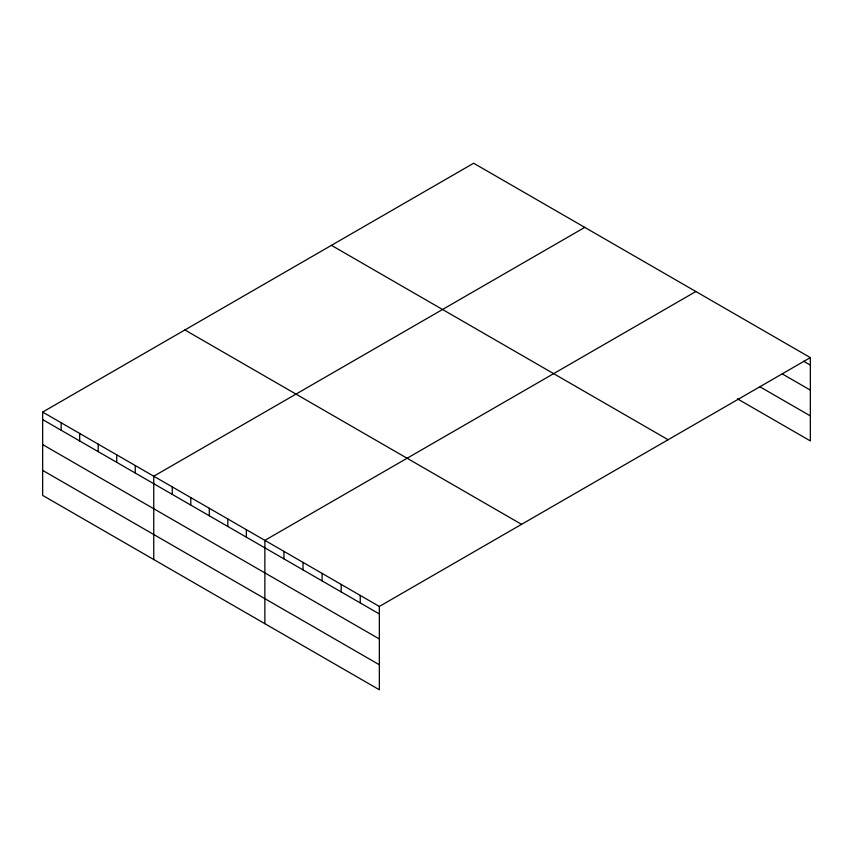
<?xml version="1.0" encoding="UTF-8"?>
<svg xmlns="http://www.w3.org/2000/svg" width="853" height="853" viewBox="0 0 853 853"><rect width="100%" height="100%" fill="white"/><g stroke="black" fill="none" stroke-linecap="round" stroke-linejoin="round"><path stroke-width="1.28" d="M810.35 357.61L473.66 163.232L42.65 412.074L42.65 495.39L379.34 689.768L379.34 606.451L810.35 357.61L810.35 440.926L737.397 398.809M584.774 227.378L153.753 476.219L153.753 559.536M695.877 291.523L264.867 540.365L264.867 623.682M803.611 361.214L810.35 365.105M782.297 373.923L810.35 390.12M759.852 386.75L810.35 415.901M331.433 245.344L668.112 439.732M184.888 329.951L521.567 524.339M42.65 412.074L379.34 606.451M42.65 419.559L379.34 613.947M42.65 444.584L379.34 638.972M42.65 470.366L379.34 664.754M360.254 595.437L360.254 602.932M341.179 584.422L341.179 591.918M322.103 573.408L322.103 580.904M303.018 562.394L303.018 569.889M283.942 551.379L283.942 558.864M246.346 529.67L246.346 537.166M227.826 518.987L227.826 526.472M209.305 508.292L209.305 515.777M190.795 497.598L190.795 505.093M172.274 486.914L172.274 494.399M135.243 465.525L135.243 473.02M116.722 454.83L116.722 462.326M98.202 444.146L98.202 451.632M79.681 433.452L79.681 440.948M61.171 422.757L61.171 430.253"/></g></svg>
